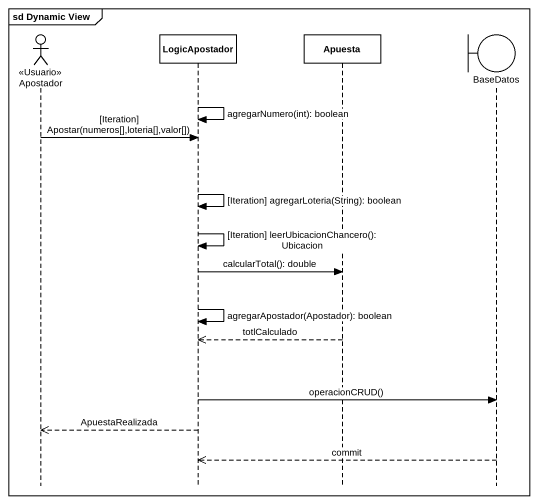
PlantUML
@startuml
mainframe sd Dynamic View
hide footbox
actor Apostador <<Usuario>>
participant LogicApostador
participant Apuesta
boundary BaseDatos

LogicApostador -> LogicApostador : agregarNumero(int): boolean
Apostador -> LogicApostador : [Iteration] Apostar(numeros[],loteria[],valor[])
LogicApostador -> LogicApostador : [Iteration] agregarLoteria(String): boolean
LogicApostador -> LogicApostador : [Iteration] leerUbicacionChancero(): Ubicacion
LogicApostador -> Apuesta : calcularTotal(): double
LogicApostador -> LogicApostador : agregarApostador(Apostador): boolean
Apuesta -->> LogicApostador : totlCalculado
LogicApostador -> BaseDatos : operacionCRUD()
LogicApostador -->> Apostador : ApuestaRealizada
BaseDatos -->> LogicApostador : commit
@enduml
